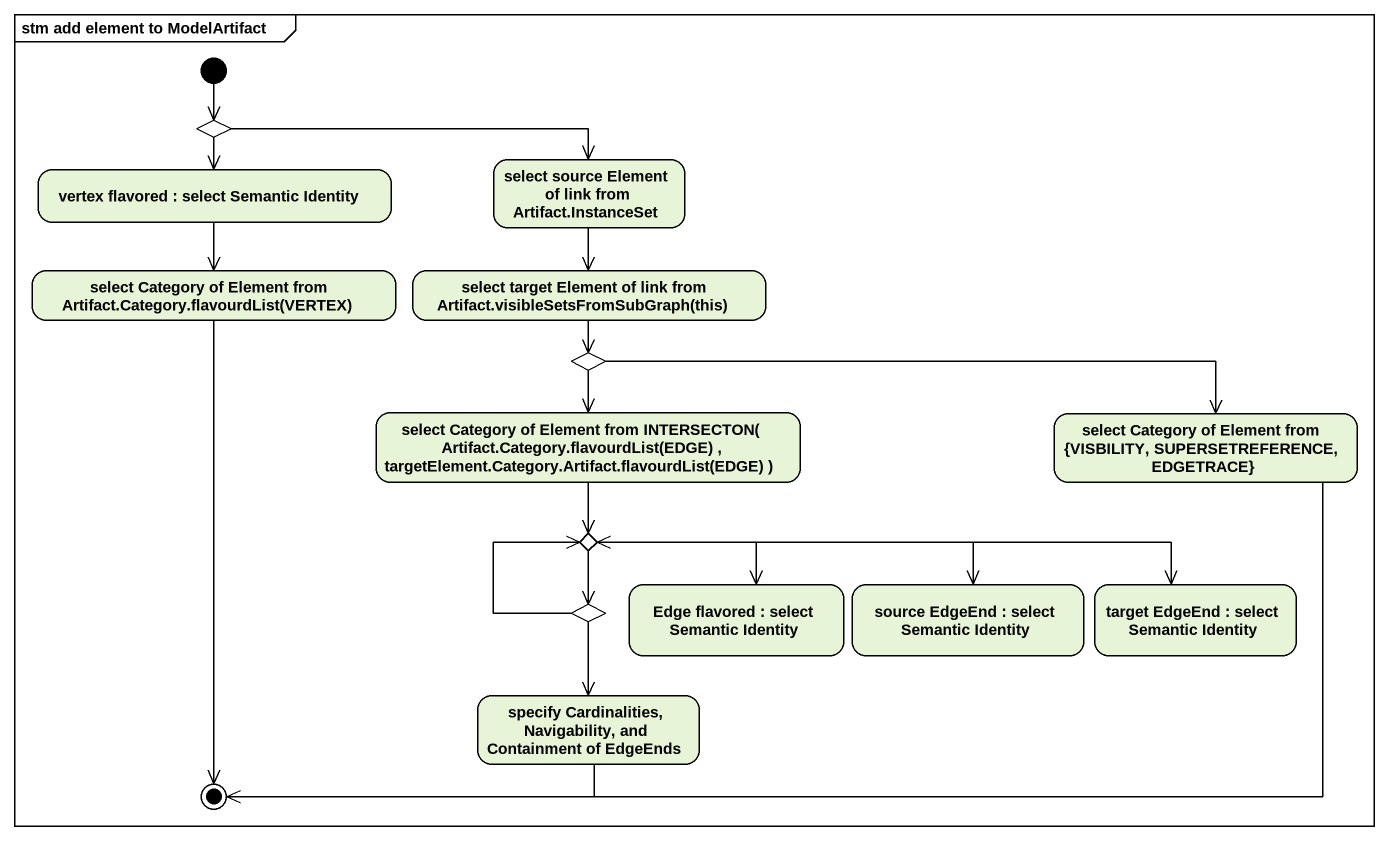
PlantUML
@startuml
mainframe stm add element to ModelArtifact
hide empty description
state choice1 <<choice>>
state "select source Element of link from Artifact.InstanceSet" as select_source_Element_of
state "vertex flavored : select Semantic Identity" as vertex_flavored
state "select Category of Element from Artifact.Category.flavourdList(VERTEX)" as select_Category_of_Element
state "select target Element of link from Artifact.visibleSetsFromSubGraph(this)" as select_target_Element_of
state choice2 <<choice>>
state "select Category of Element from INTERSECTON( Artifact.Category.flavourdList(EDGE) , targetElement.Category.Artifact.flavourdList(EDGE) )" as select_Category_of_Element_2
state "select Category of Element from {VISBILITY, SUPERSETREFERENCE, EDGETRACE}" as select_Category_of_Element_3
state choice3 <<choice>>
state choice4 <<choice>>
state "Edge flavored : select Semantic Identity" as Edge_flavored
state "source EdgeEnd : select Semantic Identity" as source_EdgeEnd
state "target EdgeEnd : select Semantic Identity" as target_EdgeEnd
state "specify Cardinalities, Navigability, and Containment of EdgeEnds" as specify_Cardinalities
[*] --> choice1
choice1 -right-> select_source_Element_of
choice1 --> vertex_flavored
select_source_Element_of --> select_target_Element_of
vertex_flavored --> select_Category_of_Element
select_target_Element_of --> choice2
choice2 --> select_Category_of_Element_2
choice2 -right-> select_Category_of_Element_3
select_Category_of_Element_2 --> choice3
choice3 --> choice4
choice3 -right-> Edge_flavored
choice3 -right-> source_EdgeEnd
choice3 -right-> target_EdgeEnd
choice4 -up-> choice3
choice4 --> specify_Cardinalities
Edge_flavored -left-> choice3
source_EdgeEnd -left-> choice3
target_EdgeEnd -left-> choice3
select_Category_of_Element --> [*]
select_Category_of_Element_3 -left-> [*]
specify_Cardinalities -left-> [*]
@enduml
